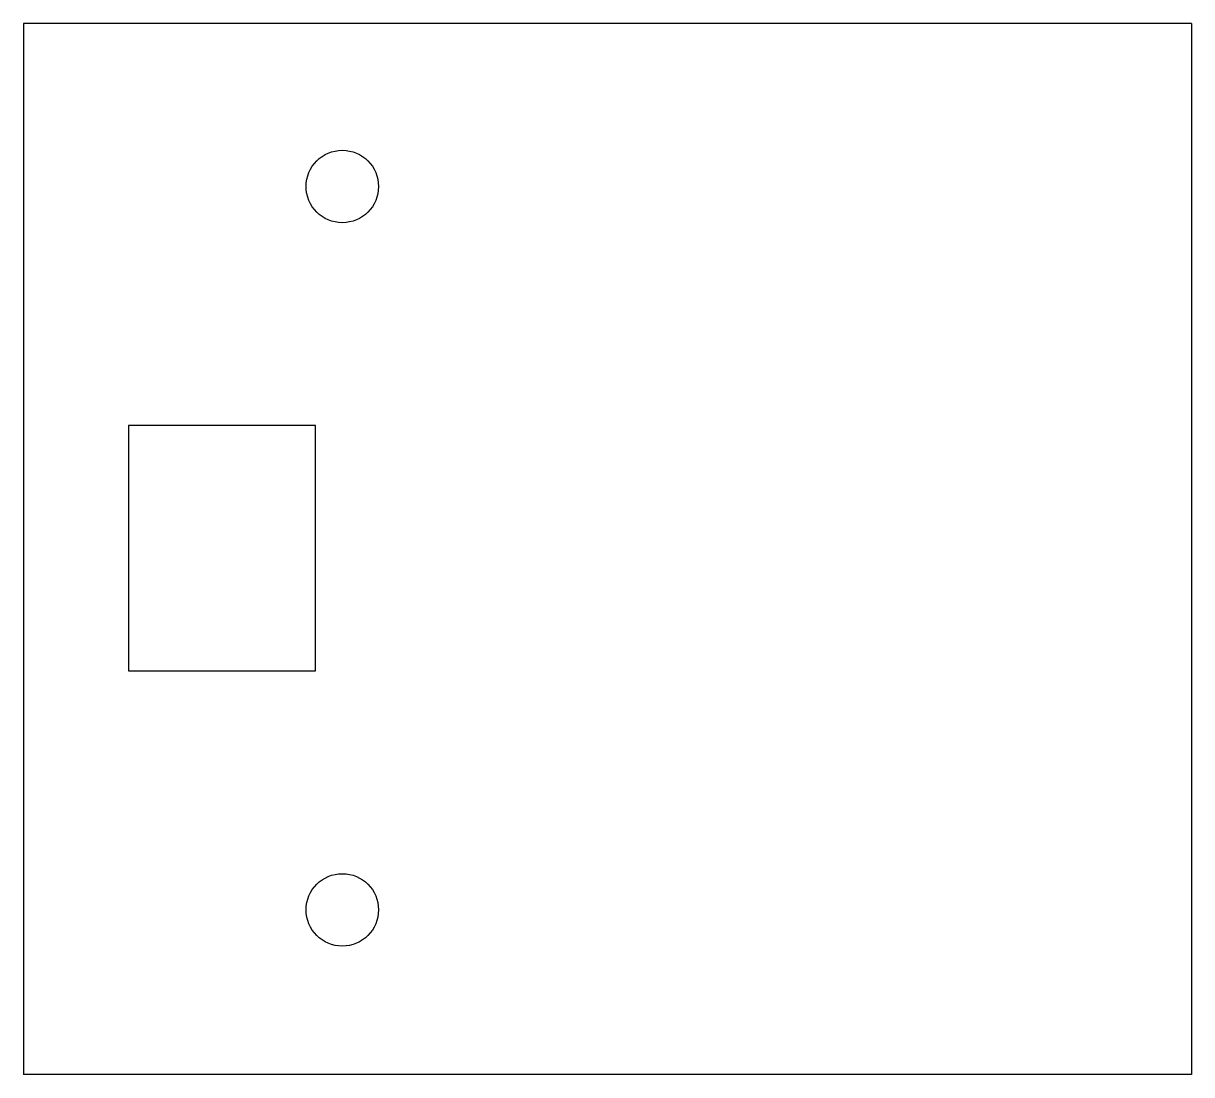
# Model space of a CAD drawing. Header units: millimetres. Extents: x -57 to -7, y -75.8 to -30.8.
import ezdxf

# ---------------------------------------------------------------- set-up
doc = ezdxf.new("R2010")
doc.units = ezdxf.units.MM

msp = doc.modelspace()

# ---------------------------------------------------------------- linework, layer by layer
at = {"color": 7, "linetype": 'Continuous', "lineweight": 25}
for p, q in [((-7, -30.789), (-57, -30.789)), ((-57, -30.789), (-57, -75.789)), ((-7, -30.789), (-7, -75.789)), ((-52.5, -48.004), (-52.5, -58.504)), ((-44.5, -48.004), (-52.5, -48.004)), ((-44.5, -58.504), (-44.5, -48.004)), ((-52.5, -58.504), (-44.5, -58.504)), ((-7, -75.789), (-57, -75.789))]:
    msp.add_line(p, q, dxfattribs=at)
for centre in [(-43.35, -37.772), (-43.35, -68.737)]:
    msp.add_circle(centre, 1.55, dxfattribs=at)

doc.saveas('drawing.dxf')
